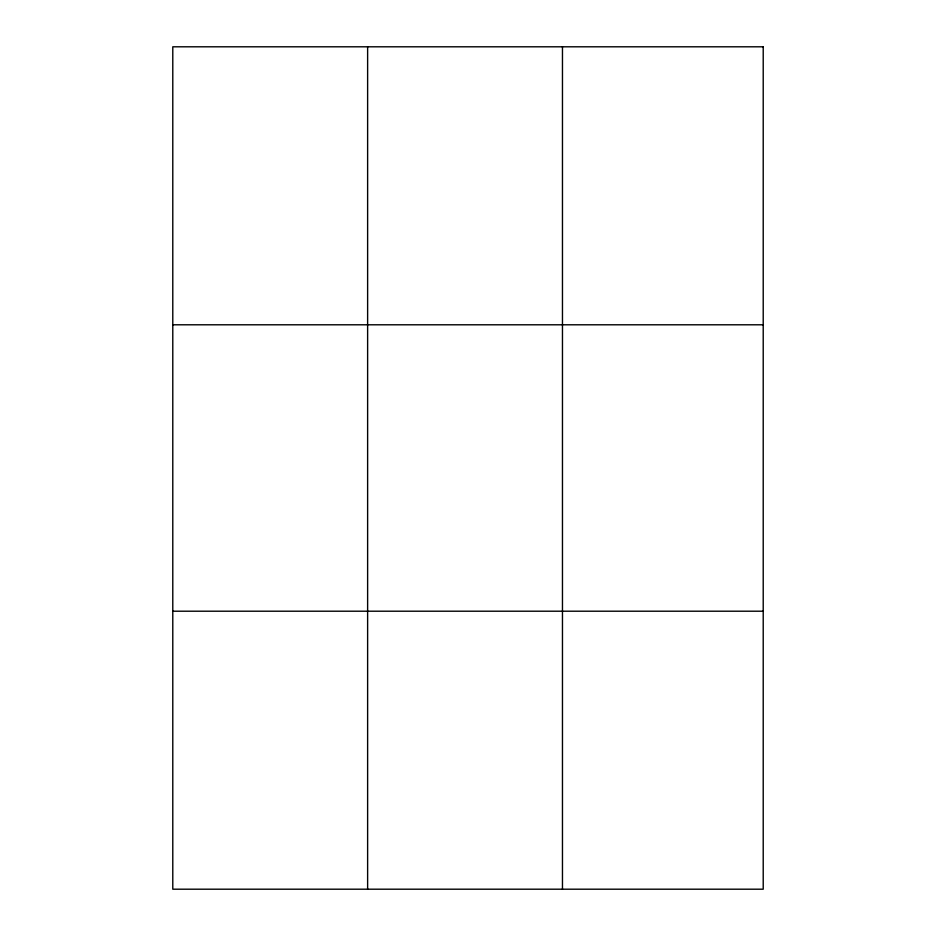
<?xml version="1.0" encoding="UTF-8"?>
<svg xmlns="http://www.w3.org/2000/svg" width="936" height="936" viewBox="0 0 936 936"><rect width="100%" height="100%" fill="white"/><g stroke="black" fill="none" stroke-linecap="round" stroke-linejoin="round"><path stroke-width="1.4" d="M367.626 889.2L367.626 46.8M562.466 889.2L562.466 46.8M172.786 324.792L763.214 324.792M172.786 611.208L763.214 611.208M763.214 46.8L763.214 889.2L172.786 889.2L172.786 46.8L763.214 46.8"/></g></svg>
